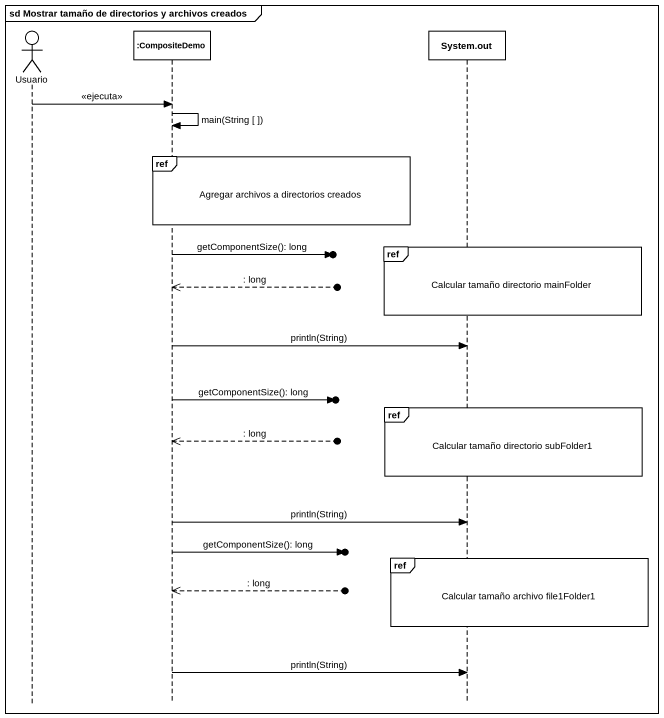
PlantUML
@startuml
mainframe sd Mostrar tamaño de directorios y archivos creados
hide footbox
actor Usuario
participant ":CompositeDemo" as CompositeDemo
participant "System.out" as System_out

Usuario -> CompositeDemo : <<ejecuta>>
CompositeDemo -> CompositeDemo : main(String [ ])
ref over CompositeDemo : Agregar archivos a directorios creados
ref over System_out : Calcular tamaño directorio mainFolder
CompositeDemo ->o] : getComponentSize(): long
CompositeDemo <<--o] : : long
CompositeDemo -> System_out : println(String)
CompositeDemo ->o] : getComponentSize(): long
ref over System_out : Calcular tamaño directorio subFolder1
CompositeDemo <<--o] : : long
CompositeDemo -> System_out : println(String)
CompositeDemo ->o] : getComponentSize(): long
ref over System_out : Calcular tamaño archivo file1Folder1
CompositeDemo <<--o] : : long
CompositeDemo -> System_out : println(String)
@enduml
